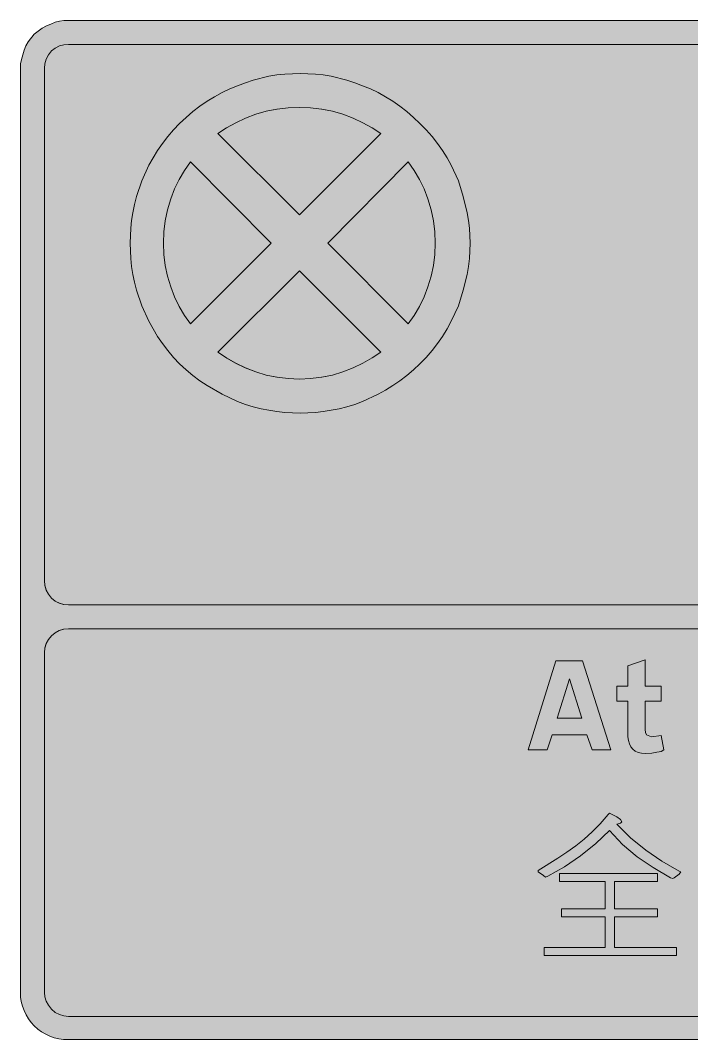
# Model space of a CAD drawing. Header units: metres. Extents: x 74 to 495, y 10 to 262.
# Drawn here: x 74 to 240.3, y 9.5 to 262.3 of the extents above; entities that cross this region are included whole.
import ezdxf

# ---------------------------------------------------------------- set-up
doc = ezdxf.new("R2010")
doc.units = ezdxf.units.M
for name, color, linetype, true_color in [('FILL_BLACK_000000', 7, 'Continuous', 0x000000), ('FILL_PINK_E1E1E1', 7, 'Continuous', 0xe1e1e1), ('FILL_WHITE_FFFFFF', 7, 'Continuous', 0xffffff), ('FILL_YELLOW_FFFF00', 7, 'Continuous', 0xffff00)]:
    doc.layers.add(name, color=color, linetype=linetype, true_color=true_color)

msp = doc.modelspace()

# ---------------------------------------------------------------- hatches: boundary and pattern name
at = {"layer": 'FILL_BLACK_000000', "true_color": 0x000000}
h = msp.add_hatch(color=7, dxfattribs=at)
h.dxf.hatch_style = 1
h.paths.add_polyline_path([(74.88, 254.88), (75.35, 255.93), (75.94, 256.93), (77.4, 258.84), (79.4, 260.3), (80.46, 260.89), (81.54, 261.36), (82.62, 261.8), (83.7, 262.08), (84.78, 262.22), (85.86, 262.26), (483.48, 262.26), (484.56, 262.22), (485.64, 262.08), (486.72, 261.8), (487.8, 261.36), (488.95, 260.89), (490.01, 260.3), (491.94, 258.84), (493.4, 256.93), (493.99, 255.93), (494.46, 254.88), (495.11, 252.56), (495.3, 251.46), (495.36, 250.38), (495.36, 21.24), (495.3, 20.09), (495.13, 18.96), (494.85, 17.84), (494.46, 16.76), (493.97, 15.72), (493.39, 14.73), (492.71, 13.81), (491.94, 12.96), (491.04, 12.14), (490.09, 11.44), (489.09, 10.85), (488.05, 10.37), (486.96, 10.01), (485.84, 9.75), (484.68, 9.59), (483.48, 9.54), (85.86, 9.54), (84.66, 9.59), (83.5, 9.75), (82.38, 10.01), (81.29, 10.37), (80.25, 10.85), (79.25, 11.44), (78.3, 12.14), (77.4, 12.96), (76.63, 13.81), (75.95, 14.73), (75.37, 15.72), (74.88, 16.76), (74.49, 17.84), (74.21, 18.96), (74.04, 20.09), (73.98, 21.24), (73.98, 250.38), (74.04, 251.46), (74.23, 252.56), (74.88, 254.88)])
h.paths.add_polyline_path([(83.59, 110.99), (82.59, 110.43), (81.72, 109.62), (80.91, 108.75), (80.35, 107.75), (80.02, 106.66), (79.92, 105.48), (79.92, 21.24), (80.02, 20.16), (80.35, 19.1), (80.91, 18.08), (81.72, 17.1), (82.62, 16.29), (83.66, 15.73), (84.76, 15.4), (85.86, 15.3), (483.48, 15.3), (484.58, 15.4), (485.69, 15.73), (486.72, 16.29), (487.62, 17.1), (488.1, 17.54), (488.48, 18.02), (489.06, 19.08), (489.31, 20.16), (489.42, 21.24), (489.42, 105.48), (489.32, 106.58), (488.99, 107.68), (488.43, 108.72), (487.62, 109.62), (486.72, 110.43), (485.69, 110.99), (484.58, 111.32), (483.48, 111.42), (85.86, 111.42), (84.68, 111.32), (83.59, 110.99)], flags=16)
h.paths.add_polyline_path([(485.69, 117.76), (486.72, 118.27), (487.62, 118.98), (488.43, 119.98), (488.99, 121.07), (489.32, 122.19), (489.42, 123.3), (489.42, 250.38), (489.32, 251.56), (488.99, 252.67), (488.43, 253.72), (487.62, 254.7), (486.75, 255.41), (485.75, 255.91), (484.66, 256.22), (483.48, 256.32), (85.86, 256.32), (84.76, 256.22), (83.66, 255.91), (82.62, 255.41), (81.72, 254.7), (80.91, 253.7), (80.35, 252.61), (80.02, 251.49), (79.92, 250.38), (79.92, 123.3), (80.02, 122.12), (80.35, 121), (80.91, 119.96), (81.72, 118.98), (82.59, 118.27), (83.59, 117.76), (84.68, 117.46), (85.86, 117.36), (483.48, 117.36), (484.58, 117.46), (485.69, 117.76)], flags=16)
h = msp.add_hatch(color=7, dxfattribs=at)
h.dxf.hatch_style = 1
h.paths.add_polyline_path([(182.52, 191.52), (180.73, 187.65), (179.69, 185.76), (178.56, 183.91), (177.33, 182.12), (175.99, 180.38), (174.54, 178.71), (172.98, 177.12), (171.39, 175.62), (169.75, 174.21), (168.04, 172.91), (166.27, 171.7), (164.46, 170.58), (162.6, 169.55), (158.76, 167.76), (156.84, 167.02), (154.89, 166.41), (152.94, 165.94), (151.02, 165.6), (149.03, 165.26), (147.08, 165.04), (143.28, 164.88), (139.48, 165.04), (137.53, 165.26), (135.54, 165.6), (133.62, 165.94), (131.67, 166.41), (129.72, 167.02), (127.8, 167.76), (123.96, 169.55), (120.26, 171.7), (118.48, 172.91), (116.74, 174.21), (115.04, 175.62), (113.4, 177.12), (111.9, 178.71), (110.49, 180.38), (109.19, 182.12), (107.98, 183.91), (105.83, 187.65), (104.04, 191.52), (102.76, 195.39), (102.24, 197.34), (101.88, 199.26), (101.54, 201.25), (101.32, 203.2), (101.16, 207), (101.32, 210.78), (101.54, 212.67), (101.88, 214.56), (102.24, 216.58), (102.76, 218.59), (104.04, 222.48), (105.83, 226.32), (106.86, 228.18), (107.98, 229.99), (109.19, 231.76), (110.49, 233.47), (111.9, 235.11), (113.4, 236.7), (116.74, 239.63), (118.48, 240.96), (120.26, 242.19), (122.09, 243.32), (123.96, 244.34), (125.86, 245.26), (127.8, 246.06), (129.72, 246.81), (131.67, 247.43), (135.54, 248.4), (137.53, 248.74), (139.48, 248.96), (143.28, 249.12), (147.08, 248.96), (149.03, 248.74), (151.02, 248.4), (154.89, 247.43), (156.84, 246.81), (158.76, 246.06), (160.7, 245.26), (162.6, 244.34), (164.46, 243.32), (166.27, 242.19), (168.04, 240.96), (169.75, 239.63), (171.39, 238.21), (172.98, 236.7), (174.54, 235.11), (175.99, 233.47), (177.33, 231.76), (178.56, 229.99), (179.69, 228.18), (180.73, 226.32), (182.52, 222.48), (183.73, 218.59), (184.68, 214.56), (185.02, 212.67), (185.24, 210.78), (185.4, 207), (185.24, 203.2), (185.02, 201.25), (184.68, 199.26), (183.73, 195.39), (182.52, 191.52)])
h.paths.add_polyline_path([(110.43, 215.28), (109.87, 212.56), (109.54, 209.8), (109.44, 207), (109.54, 204.2), (109.87, 201.46), (110.43, 198.8), (111.24, 196.2), (112.18, 193.7), (113.33, 191.34), (114.66, 189.11), (116.1, 187.02), (136.08, 207), (116.1, 227.16), (114.66, 225.07), (113.33, 222.84), (112.18, 220.48), (111.24, 217.98), (110.43, 215.28)], flags=16)
h.paths.add_polyline_path([(174.96, 196.2), (175.77, 198.8), (176.33, 201.46), (176.66, 204.2), (176.76, 207), (176.66, 209.8), (176.33, 212.56), (175.77, 215.28), (174.96, 217.98), (174.02, 220.48), (172.87, 222.84), (171.54, 225.07), (170.1, 227.16), (150.12, 207), (170.1, 187.02), (171.54, 189.11), (172.87, 191.34), (174.02, 193.7), (174.96, 196.2)], flags=16)
h.paths.add_polyline_path([(125.1, 178.51), (127.26, 177.3), (129.71, 176.08), (132.3, 175.14), (134.9, 174.33), (137.56, 173.77), (140.3, 173.44), (143.1, 173.34), (145.9, 173.44), (148.63, 173.77), (151.3, 174.33), (153.9, 175.14), (156.43, 176.08), (158.85, 177.23), (161.14, 178.56), (163.26, 180), (143.1, 200.16), (122.94, 180), (125.1, 178.51)], flags=16)
h.paths.add_polyline_path([(158.85, 236.88), (156.43, 238.03), (153.9, 239.04), (151.3, 239.75), (148.63, 240.25), (145.9, 240.56), (143.1, 240.66), (140.3, 240.56), (137.56, 240.25), (134.9, 239.75), (132.3, 239.04), (129.77, 238.03), (127.35, 236.88), (125.06, 235.6), (122.94, 234.18), (143.1, 214.02), (163.26, 234.18), (161.14, 235.6), (158.85, 236.88)], flags=16)
h = msp.add_hatch(color=7, dxfattribs=at)
h.dxf.hatch_style = 1
h.paths.add_polyline_path([(221.76, 93.42), (221.76, 97.2), (224.46, 97.2), (224.46, 102.24), (228.78, 103.68), (228.78, 97.2), (232.74, 97.2), (232.74, 93.42), (228.78, 93.42), (228.78, 86.4), (228.89, 85.7), (229.14, 85.14), (230.4, 84.6), (232.74, 84.96), (233.46, 81.36), (232.76, 81.02), (232.27, 80.88), (231.66, 80.82), (230.42, 80.57), (228.78, 80.46), (227.87, 80.53), (227.05, 80.73), (226.32, 81.07), (225.72, 81.54), (225.24, 82.14), (224.89, 82.87), (224.63, 83.69), (224.46, 84.6), (224.46, 93.42), (221.76, 93.42)])
h = msp.add_hatch(color=7, dxfattribs=at)
h.dxf.hatch_style = 1
h.paths.add_polyline_path([(204.48, 81.36), (199.8, 81.36), (206.64, 103.5), (213.3, 103.5), (220.32, 81.36), (215.64, 81.36), (214.38, 85.14), (205.74, 85.14), (204.48, 81.36)])
h.paths.add_polyline_path([(210.06, 99), (207, 89.28), (210.06, 89.28), (213.12, 89.28), (210.06, 99)], flags=16)
h = msp.add_hatch(color=7, dxfattribs=at)
h.dxf.hatch_style = 1
h.paths.add_polyline_path([(208.8, 52.38), (204.66, 50.04), (204.12, 49.86), (203.58, 50.22), (202.32, 51.12), (202.32, 51.48), (207.17, 54.5), (209.42, 56.01), (211.58, 57.57), (213.65, 59.24), (215.67, 61.06), (217.65, 63.08), (219.6, 65.34), (219.96, 65.7), (221.76, 64.8), (222.66, 64.08), (223.02, 63.54), (222.66, 63.18), (221.76, 63), (225.18, 59.58), (228.96, 56.52), (232.92, 53.82), (237.24, 51.3), (237.6, 51.12), (237.24, 50.58), (235.98, 49.68), (235.62, 49.5), (235.08, 49.68), (230.76, 52.2), (226.8, 54.9), (223.2, 57.96), (219.96, 61.38), (216.54, 58.14), (212.76, 55.08), (208.8, 52.38)])
h = msp.add_hatch(color=7, dxfattribs=at)
h.dxf.hatch_style = 1
h.paths.add_polyline_path([(207.54, 48.78), (207.54, 50.76), (231.84, 50.76), (231.84, 48.78), (221.22, 48.78), (221.22, 41.94), (231.84, 41.94), (231.84, 39.96), (221.22, 39.96), (221.22, 32.4), (236.52, 32.4), (236.52, 30.42), (203.76, 30.42), (203.76, 32.4), (218.88, 32.4), (218.88, 39.96), (208.08, 39.96), (208.08, 41.94), (218.88, 41.94), (218.88, 48.78), (207.54, 48.78)])
at = {"layer": 'FILL_PINK_E1E1E1', "true_color": 0xe1e1e1}
h = msp.add_hatch(color=7, dxfattribs=at)
h.dxf.hatch_style = 1
h.paths.add_polyline_path([(125.06, 235.6), (127.35, 236.88), (129.77, 238.03), (132.3, 239.04), (134.9, 239.75), (137.57, 240.25), (140.3, 240.56), (143.1, 240.66), (145.9, 240.56), (148.64, 240.25), (151.3, 239.75), (153.9, 239.04), (156.43, 238.03), (158.85, 236.88), (161.14, 235.6), (163.26, 234.18), (143.1, 214.02), (122.94, 234.18), (125.06, 235.6)])
h = msp.add_hatch(color=7, dxfattribs=at)
h.dxf.hatch_style = 1
h.paths.add_polyline_path([(136.08, 207), (116.1, 187.02), (114.66, 189.11), (113.33, 191.34), (112.18, 193.7), (111.24, 196.2), (110.43, 198.8), (109.87, 201.46), (109.54, 204.2), (109.44, 207), (109.54, 209.8), (109.87, 212.56), (110.43, 215.28), (111.24, 217.98), (112.18, 220.48), (113.33, 222.84), (114.66, 225.07), (116.1, 227.16), (136.08, 207)])
h = msp.add_hatch(color=7, dxfattribs=at)
h.dxf.hatch_style = 1
h.paths.add_polyline_path([(150.12, 207), (170.1, 227.16), (171.54, 225.07), (172.87, 222.84), (174.02, 220.48), (174.96, 217.98), (175.77, 215.28), (176.33, 212.56), (176.66, 209.8), (176.76, 207), (176.66, 204.2), (176.33, 201.46), (175.77, 198.8), (174.96, 196.2), (174.02, 193.7), (172.87, 191.34), (171.54, 189.11), (170.1, 187.02), (150.12, 207)])
h = msp.add_hatch(color=7, dxfattribs=at)
h.dxf.hatch_style = 1
h.paths.add_polyline_path([(163.26, 180), (161.14, 178.56), (158.85, 177.23), (156.43, 176.08), (153.9, 175.14), (151.3, 174.33), (148.64, 173.77), (145.9, 173.44), (143.1, 173.34), (140.3, 173.44), (137.57, 173.77), (134.9, 174.33), (132.3, 175.14), (129.77, 176.08), (127.35, 177.23), (125.06, 178.56), (122.94, 180), (143.1, 200.16), (163.26, 180)])
at = {"layer": 'FILL_WHITE_FFFFFF', "true_color": 0xffffff}
h = msp.add_hatch(color=7, dxfattribs=at)
h.dxf.hatch_style = 1
h.paths.add_polyline_path([(483.48, 111.42), (484.56, 111.31), (485.64, 111.06), (486.7, 110.47), (487.18, 110.1), (487.62, 109.62), (488.1, 109.18), (488.48, 108.7), (489.06, 107.64), (489.31, 106.56), (489.42, 105.48), (489.42, 21.24), (489.32, 20.06), (488.99, 18.97), (488.43, 17.97), (487.62, 17.1), (486.75, 16.36), (485.75, 15.79), (484.66, 15.43), (483.48, 15.3), (85.86, 15.3), (84.76, 15.4), (83.66, 15.73), (82.62, 16.29), (81.72, 17.1), (80.91, 18.08), (80.35, 19.1), (80.02, 20.16), (79.92, 21.24), (79.92, 105.48), (80.02, 106.58), (80.35, 107.68), (80.91, 108.72), (81.72, 109.62), (82.62, 110.43), (83.66, 110.99), (84.76, 111.32), (85.86, 111.42), (483.48, 111.42)])
at = {"layer": 'FILL_YELLOW_FFFF00', "true_color": 0xffff00}
h = msp.add_hatch(color=7, dxfattribs=at)
h.dxf.hatch_style = 1
h.paths.add_polyline_path([(80.02, 251.49), (80.35, 252.61), (80.91, 253.7), (81.72, 254.7), (82.62, 255.41), (83.66, 255.91), (84.76, 256.22), (85.86, 256.32), (483.48, 256.32), (484.58, 256.22), (485.69, 255.91), (486.72, 255.41), (487.62, 254.7), (488.43, 253.7), (488.99, 252.61), (489.32, 251.49), (489.42, 250.38), (489.42, 123.3), (489.32, 122.19), (488.99, 121.07), (488.43, 119.98), (487.62, 118.98), (486.72, 118.27), (485.69, 117.76), (484.58, 117.46), (483.48, 117.36), (85.86, 117.36), (84.76, 117.46), (83.66, 117.76), (82.62, 118.27), (81.72, 118.98), (80.91, 119.98), (80.35, 121.07), (80.02, 122.19), (79.92, 123.3), (79.92, 250.38), (80.02, 251.49)])

# ---------------------------------------------------------------- linework, layer by layer
at = {"layer": 'FILL_BLACK_000000', "lineweight": 0, "true_color": 0x000000}
for points in [[(483.48, 9.54), (85.86, 9.54), (84.66, 9.59), (83.5, 9.75), (82.38, 10.01), (81.29, 10.37), (80.25, 10.85), (79.25, 11.44), (78.3, 12.14), (77.4, 12.96), (76.63, 13.81), (75.95, 14.73), (75.37, 15.72), (74.88, 16.76), (74.49, 17.84), (74.21, 18.96), (74.04, 20.09), (73.98, 21.24), (73.98, 250.38), (74.04, 251.46), (74.23, 252.56), (74.88, 254.88), (75.35, 255.93), (75.94, 256.93), (77.4, 258.84), (79.4, 260.3), (80.46, 260.89), (81.54, 261.36), (82.62, 261.8), (83.7, 262.08), (84.78, 262.22), (85.86, 262.26), (483.48, 262.26)], [(483.48, 256.32), (85.86, 256.32), (84.76, 256.22), (83.66, 255.91), (82.62, 255.41), (81.72, 254.7), (80.91, 253.7), (80.35, 252.61), (80.02, 251.49), (79.92, 250.38), (79.92, 123.3), (80.02, 122.12), (80.35, 121), (80.91, 119.96), (81.72, 118.98), (82.59, 118.27), (83.59, 117.76), (84.68, 117.46), (85.86, 117.36), (483.48, 117.36)], [(483.48, 111.42), (85.86, 111.42), (84.68, 111.32), (83.59, 110.99), (82.59, 110.43), (81.72, 109.62), (80.91, 108.75), (80.35, 107.75), (80.02, 106.66), (79.92, 105.48), (79.92, 21.24), (80.02, 20.16), (80.35, 19.1), (80.91, 18.08), (81.72, 17.1), (82.62, 16.29), (83.66, 15.73), (84.76, 15.4), (85.86, 15.3), (483.48, 15.3)]]:
    msp.add_lwpolyline(points, dxfattribs=at)
for points in [[(182.52, 191.52), (180.73, 187.65), (179.69, 185.76), (178.56, 183.91), (177.33, 182.12), (175.99, 180.38), (174.54, 178.71), (172.98, 177.12), (171.39, 175.62), (169.75, 174.21), (168.04, 172.91), (166.27, 171.7), (164.46, 170.58), (162.6, 169.55), (158.76, 167.76), (156.84, 167.02), (154.89, 166.41), (152.94, 165.94), (151.02, 165.6), (149.03, 165.26), (147.08, 165.04), (143.28, 164.88), (139.48, 165.04), (137.53, 165.26), (135.54, 165.6), (133.62, 165.94), (131.67, 166.41), (129.72, 167.02), (127.8, 167.76), (123.96, 169.55), (120.26, 171.7), (118.48, 172.91), (116.74, 174.21), (115.04, 175.62), (113.4, 177.12), (111.9, 178.71), (110.49, 180.38), (109.19, 182.12), (107.98, 183.91), (105.83, 187.65), (104.04, 191.52), (102.76, 195.39), (102.24, 197.34), (101.88, 199.26), (101.54, 201.25), (101.32, 203.2), (101.16, 207), (101.32, 210.78), (101.54, 212.67), (101.88, 214.56), (102.24, 216.58), (102.76, 218.59), (104.04, 222.48), (105.83, 226.32), (106.86, 228.18), (107.98, 229.99), (109.19, 231.76), (110.49, 233.47), (111.9, 235.11), (113.4, 236.7), (116.74, 239.63), (118.48, 240.96), (120.26, 242.19), (122.09, 243.32), (123.96, 244.34), (125.86, 245.26), (127.8, 246.06), (129.72, 246.81), (131.67, 247.43), (135.54, 248.4), (137.53, 248.74), (139.48, 248.96), (143.28, 249.12), (147.08, 248.96), (149.03, 248.74), (151.02, 248.4), (154.89, 247.43), (156.84, 246.81), (158.76, 246.06), (160.7, 245.26), (162.6, 244.34), (164.46, 243.32), (166.27, 242.19), (168.04, 240.96), (169.75, 239.63), (171.39, 238.21), (172.98, 236.7), (174.54, 235.11), (175.99, 233.47), (177.33, 231.76), (178.56, 229.99), (179.69, 228.18), (180.73, 226.32), (182.52, 222.48), (183.73, 218.59), (184.68, 214.56), (185.02, 212.67), (185.24, 210.78), (185.4, 207), (185.24, 203.2), (185.02, 201.25), (184.68, 199.26), (183.73, 195.39)], [(158.85, 236.88), (156.43, 238.03), (153.9, 239.04), (151.3, 239.75), (148.63, 240.25), (145.9, 240.56), (143.1, 240.66), (140.3, 240.56), (137.56, 240.25), (134.9, 239.75), (132.3, 239.04), (129.77, 238.03), (127.35, 236.88), (125.06, 235.6), (122.94, 234.18), (143.1, 214.02), (163.26, 234.18), (161.14, 235.6)], [(110.43, 215.28), (109.87, 212.56), (109.54, 209.8), (109.44, 207), (109.54, 204.2), (109.87, 201.46), (110.43, 198.8), (111.24, 196.2), (112.18, 193.7), (113.33, 191.34), (114.66, 189.11), (116.1, 187.02), (136.08, 207), (116.1, 227.16), (114.66, 225.07), (113.33, 222.84), (112.18, 220.48), (111.24, 217.98)], [(174.96, 196.2), (175.77, 198.8), (176.33, 201.46), (176.66, 204.2), (176.76, 207), (176.66, 209.8), (176.33, 212.56), (175.77, 215.28), (174.96, 217.98), (174.02, 220.48), (172.87, 222.84), (171.54, 225.07), (170.1, 227.16), (150.12, 207), (170.1, 187.02), (171.54, 189.11), (172.87, 191.34), (174.02, 193.7)], [(125.1, 178.51), (127.26, 177.3), (129.71, 176.08), (132.3, 175.14), (134.9, 174.33), (137.56, 173.77), (140.3, 173.44), (143.1, 173.34), (145.9, 173.44), (148.63, 173.77), (151.3, 174.33), (153.9, 175.14), (156.43, 176.08), (158.85, 177.23), (161.14, 178.56), (163.26, 180), (143.1, 200.16), (122.94, 180)], [(221.76, 93.42), (221.76, 97.2), (224.46, 97.2), (224.46, 102.24), (228.78, 103.68), (228.78, 97.2), (232.74, 97.2), (232.74, 93.42), (228.78, 93.42), (228.78, 86.4), (228.89, 85.7), (229.14, 85.14), (230.4, 84.6), (232.74, 84.96), (233.46, 81.36), (232.76, 81.02), (232.27, 80.88), (231.66, 80.82), (230.42, 80.57), (228.78, 80.46), (227.87, 80.53), (227.05, 80.73), (226.32, 81.07), (225.72, 81.54), (225.24, 82.14), (224.89, 82.87), (224.63, 83.69), (224.46, 84.6), (224.46, 93.42)], [(204.48, 81.36), (199.8, 81.36), (206.64, 103.5), (213.3, 103.5), (220.32, 81.36), (215.64, 81.36), (214.38, 85.14), (205.74, 85.14)], [(210.06, 99), (207, 89.28), (210.06, 89.28), (213.12, 89.28)], [(208.8, 52.38), (204.66, 50.04), (204.12, 49.86), (203.58, 50.22), (202.32, 51.12), (202.32, 51.48), (207.17, 54.5), (209.42, 56.01), (211.58, 57.57), (213.65, 59.24), (215.67, 61.06), (217.65, 63.08), (219.6, 65.34), (219.96, 65.7), (221.76, 64.8), (222.66, 64.08), (223.02, 63.54), (222.66, 63.18), (221.76, 63), (225.18, 59.58), (228.96, 56.52), (232.92, 53.82), (237.24, 51.3), (237.6, 51.12), (237.24, 50.58), (235.98, 49.68), (235.62, 49.5), (235.08, 49.68), (230.76, 52.2), (226.8, 54.9), (223.2, 57.96), (219.96, 61.38), (216.54, 58.14), (212.76, 55.08)], [(207.54, 48.78), (207.54, 50.76), (231.84, 50.76), (231.84, 48.78), (221.22, 48.78), (221.22, 41.94), (231.84, 41.94), (231.84, 39.96), (221.22, 39.96), (221.22, 32.4), (236.52, 32.4), (236.52, 30.42), (203.76, 30.42), (203.76, 32.4), (218.88, 32.4), (218.88, 39.96), (208.08, 39.96), (208.08, 41.94), (218.88, 41.94), (218.88, 48.78)]]:
    msp.add_lwpolyline(points, close=True, dxfattribs=at)
at = {"layer": 'FILL_PINK_E1E1E1', "lineweight": 0, "true_color": 0xe1e1e1}
for points in [[(125.06, 235.6), (127.35, 236.88), (129.77, 238.03), (132.3, 239.04), (134.9, 239.75), (137.57, 240.25), (140.3, 240.56), (143.1, 240.66), (145.9, 240.56), (148.64, 240.25), (151.3, 239.75), (153.9, 239.04), (156.43, 238.03), (158.85, 236.88), (161.14, 235.6), (163.26, 234.18), (143.1, 214.02), (122.94, 234.18)], [(136.08, 207), (116.1, 187.02), (114.66, 189.11), (113.33, 191.34), (112.18, 193.7), (111.24, 196.2), (110.43, 198.8), (109.87, 201.46), (109.54, 204.2), (109.44, 207), (109.54, 209.8), (109.87, 212.56), (110.43, 215.28), (111.24, 217.98), (112.18, 220.48), (113.33, 222.84), (114.66, 225.07), (116.1, 227.16)], [(150.12, 207), (170.1, 227.16), (171.54, 225.07), (172.87, 222.84), (174.02, 220.48), (174.96, 217.98), (175.77, 215.28), (176.33, 212.56), (176.66, 209.8), (176.76, 207), (176.66, 204.2), (176.33, 201.46), (175.77, 198.8), (174.96, 196.2), (174.02, 193.7), (172.87, 191.34), (171.54, 189.11), (170.1, 187.02)], [(163.26, 180), (161.14, 178.56), (158.85, 177.23), (156.43, 176.08), (153.9, 175.14), (151.3, 174.33), (148.64, 173.77), (145.9, 173.44), (143.1, 173.34), (140.3, 173.44), (137.57, 173.77), (134.9, 174.33), (132.3, 175.14), (129.77, 176.08), (127.35, 177.23), (125.06, 178.56), (122.94, 180), (143.1, 200.16)]]:
    msp.add_lwpolyline(points, close=True, dxfattribs=at)
at = {"layer": 'FILL_WHITE_FFFFFF', "lineweight": 0, "true_color": 0xffffff}
msp.add_lwpolyline([(483.48, 15.3), (85.86, 15.3), (84.76, 15.4), (83.66, 15.73), (82.62, 16.29), (81.72, 17.1), (80.91, 18.08), (80.35, 19.1), (80.02, 20.16), (79.92, 21.24), (79.92, 105.48), (80.02, 106.58), (80.35, 107.68), (80.91, 108.72), (81.72, 109.62), (82.62, 110.43), (83.66, 110.99), (84.76, 111.32), (85.86, 111.42), (483.48, 111.42)], dxfattribs=at)
at = {"layer": 'FILL_YELLOW_FFFF00', "lineweight": 0, "true_color": 0xffff00}
msp.add_lwpolyline([(483.48, 117.36), (85.86, 117.36), (84.76, 117.46), (83.66, 117.76), (82.62, 118.27), (81.72, 118.98), (80.91, 119.98), (80.35, 121.07), (80.02, 122.19), (79.92, 123.3), (79.92, 250.38), (80.02, 251.49), (80.35, 252.61), (80.91, 253.7), (81.72, 254.7), (82.62, 255.41), (83.66, 255.91), (84.76, 256.22), (85.86, 256.32), (483.48, 256.32)], dxfattribs=at)

doc.saveas('drawing.dxf')
